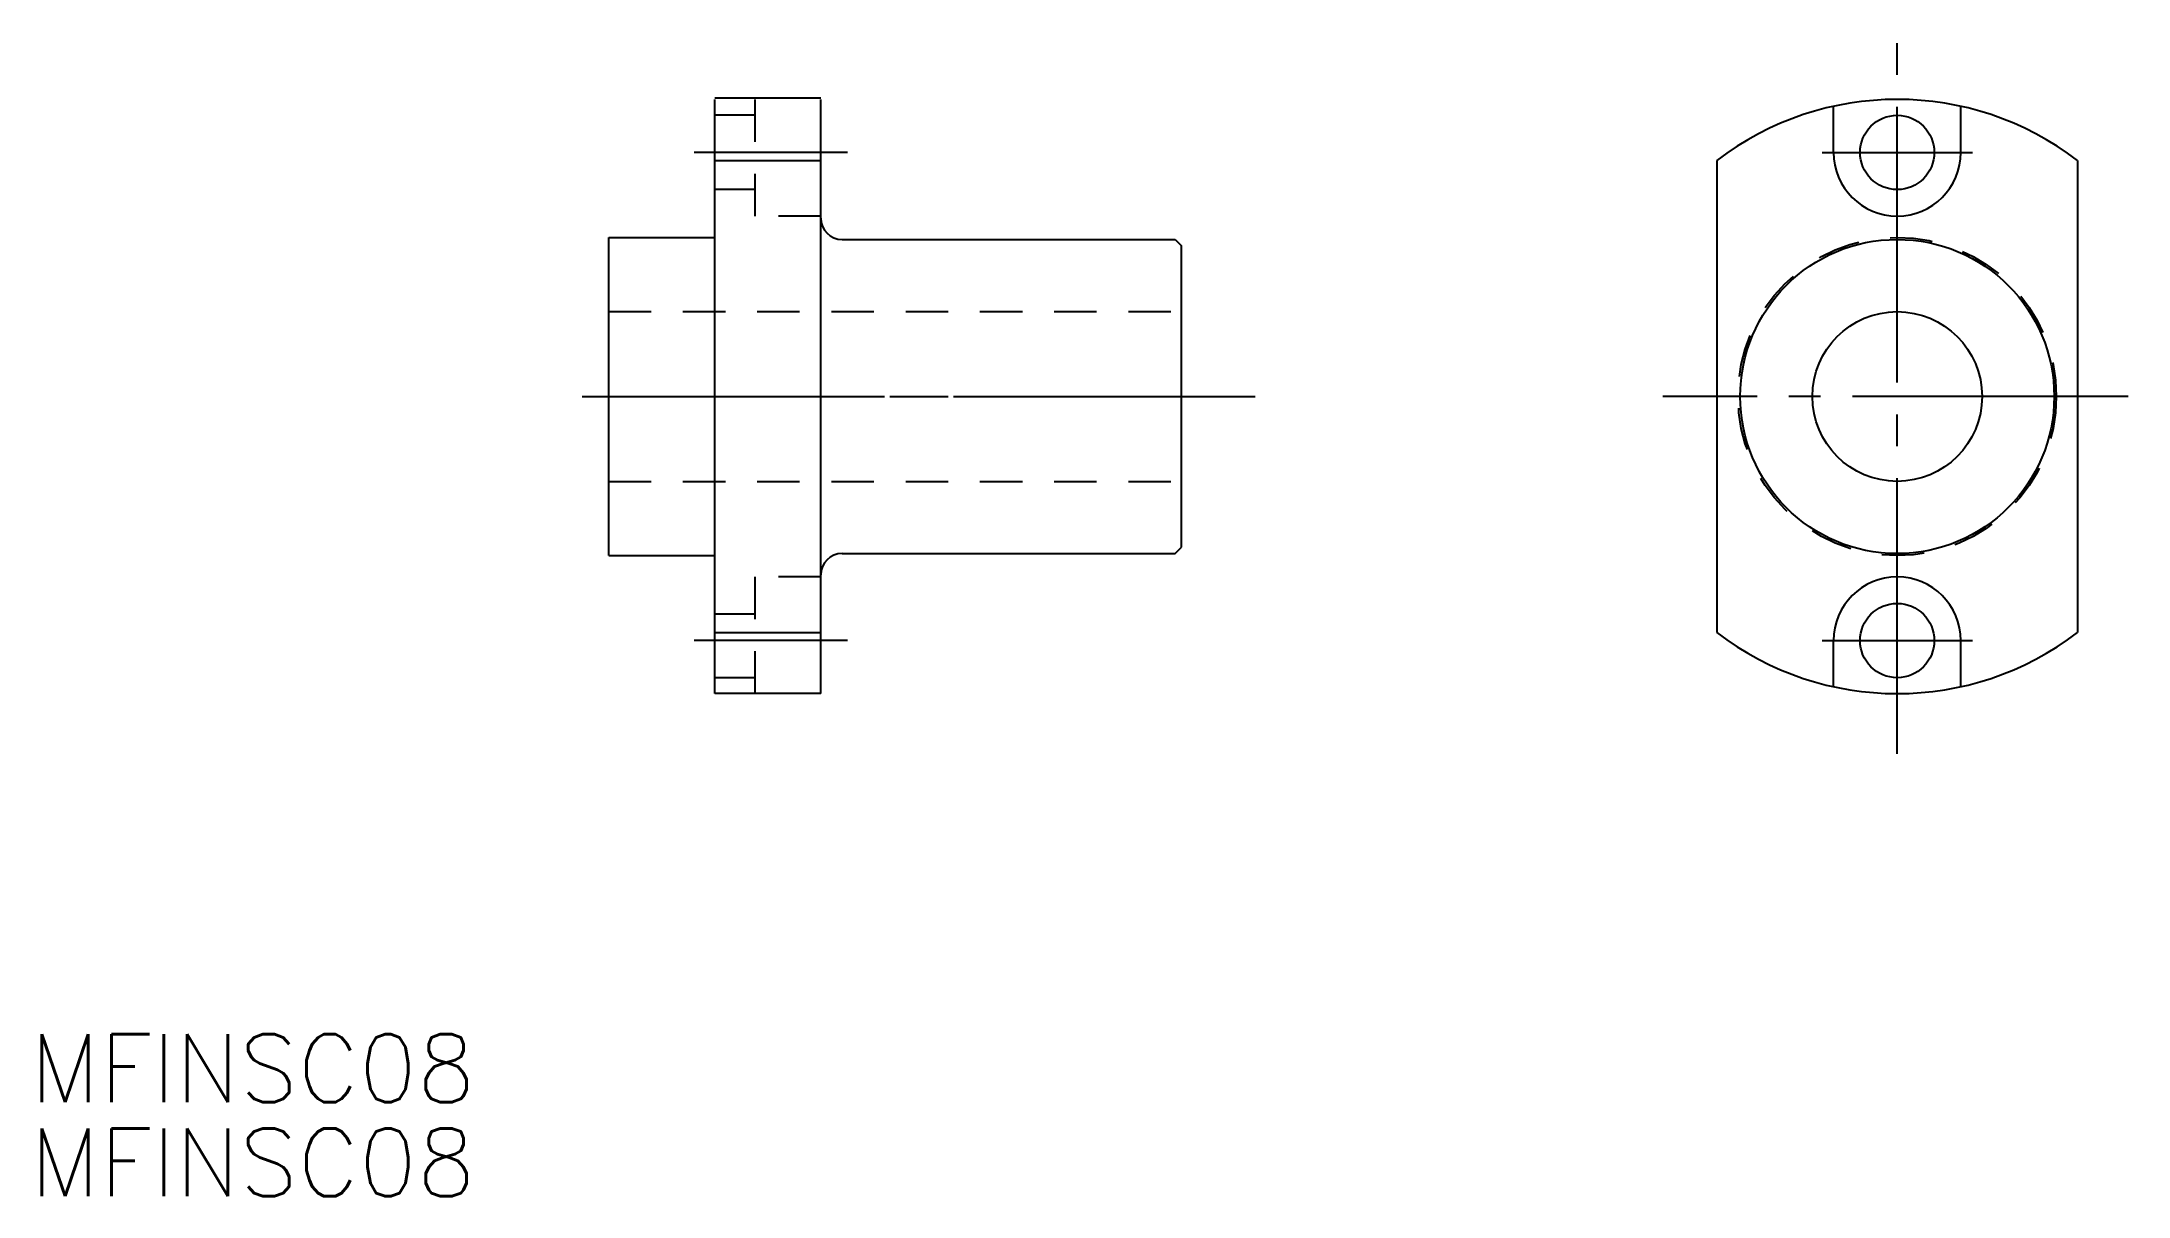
# Model space of a CAD drawing. Extents: x 80.1 to 178.4, y 138.7 to 193.1.
import ezdxf

# ---------------------------------------------------------------- set-up
doc = ezdxf.new("R2010")
doc.units = 0
doc.linetypes.add('CENTER', pattern=[17.5, 13, -1.5, 1.5, -1.5])
doc.linetypes.add('DASHED', pattern=[3.5, 2, -1.5])
doc.layers.get('0').update_dxf_attribs({"linetype": 'CONTINUOUS'})
doc.layers.add('CENTER', color=1, linetype='CENTER')
doc.styles.get("Standard").update_dxf_attribs({"font": 'txt.shx', "bigfont": '@extfont2.shx'})

msp = doc.modelspace()

# ---------------------------------------------------------------- linework, layer by layer
at = {"color": 7, "linetype": 'CONTINUOUS'}
for p, q in [((116.786, 190.455), (111.786, 190.455)), ((111.786, 162.391), (111.786, 190.391)), ((116.786, 162.391), (116.786, 190.391)), ((164.523, 187.891), (164.523, 190.025)), ((170.523, 187.891), (170.523, 190.025)), ((111.786, 187.515), (116.786, 187.515)), ((159.023, 187.515), (159.023, 165.267)), ((176.023, 187.515), (176.023, 165.267)), ((106.786, 183.891), (111.786, 183.891)), ((106.786, 168.891), (106.786, 183.891)), ((117.786, 183.791), (133.486, 183.791)), ((133.486, 183.791), (133.786, 183.491)), ((133.786, 169.291), (133.786, 183.491)), ((133.486, 168.991), (133.786, 169.291)), ((106.786, 168.891), (111.786, 168.891)), ((117.786, 168.991), (133.486, 168.991)), ((111.786, 165.267), (116.786, 165.267)), ((164.523, 162.756), (164.523, 164.891)), ((170.523, 162.756), (170.523, 164.891)), ((116.786, 162.391), (111.786, 162.391))]:
    msp.add_line(p, q, dxfattribs=at)
at = {"color": 3, "linetype": 'DASHED'}
for p, q in [((113.686, 184.891), (113.686, 190.391)), ((113.686, 189.641), (111.786, 189.641)), ((113.686, 186.141), (111.786, 186.141)), ((116.786, 184.891), (113.686, 184.891)), ((106.786, 180.391), (133.786, 180.391)), ((106.786, 172.391), (133.786, 172.391)), ((116.786, 167.891), (113.686, 167.891)), ((113.686, 162.391), (113.686, 167.891)), ((113.686, 166.141), (111.786, 166.141)), ((113.686, 163.141), (111.786, 163.141))]:
    msp.add_line(p, q, dxfattribs=at)
at = {"color": 7, "linetype": 'CONTINUOUS'}
for centre, radius in [((167.523, 187.891), 1.75), ((167.523, 176.391), 7.4), ((167.523, 176.391), 4), ((167.523, 164.891), 1.75)]:
    msp.add_circle(centre, radius, dxfattribs=at)
at = {"color": 3, "linetype": 'DASHED'}
msp.add_circle((167.523, 176.391), 7.5, dxfattribs=at)
at = {"color": 7, "linetype": 'CONTINUOUS'}
for centre, radius, start, end in [((167.523, 176.391), 14, 52.6168, 127.3832), ((167.523, 187.891), 3, 180, 0), ((117.786, 184.791), 1, 180, 270), ((117.786, 167.991), 1, 90, 180), ((167.523, 164.891), 3, 0, 180), ((167.523, 176.391), 14, 232.6168, 307.3832)]:
    msp.add_arc(centre, radius, start, end, dxfattribs=at)
at = {"layer": 'CENTER', "color": 1, "linetype": 'CENTER'}
for p, q in [((167.523, 159.547), (167.523, 193.108)), ((118.038, 187.891), (110.816, 187.891)), ((163.979, 187.891), (171.067, 187.891)), ((105.534, 176.391), (136.003, 176.391)), ((106.786, 176.391), (137.256, 176.391)), ((178.415, 176.391), (156.475, 176.391)), ((118.038, 164.891), (110.816, 164.891)), ((163.979, 164.891), (171.067, 164.891))]:
    msp.add_line(p, q, dxfattribs=at)

# ---------------------------------------------------------------- texts
at = {"color": 7, "linetype": 'CONTINUOUS'}
for p in [(79.513, 143.136), (79.513, 138.705)]:
    msp.add_text('MFINSC08', height=3.2, dxfattribs=at).set_placement(p)

doc.saveas('drawing.dxf')
